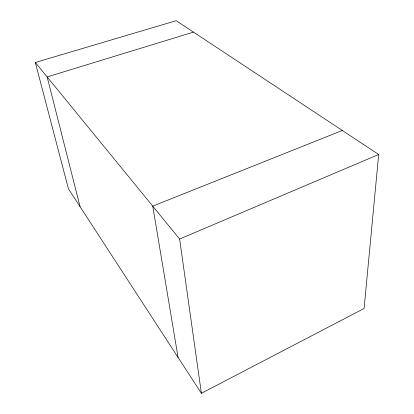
<?xml version="1.0" encoding="UTF-8"?>
<svg xmlns="http://www.w3.org/2000/svg" width="414" height="414" viewBox="0 0 414 414"><rect width="100%" height="100%" fill="white"/><g stroke="black" fill="none" stroke-linecap="round" stroke-linejoin="round"><path stroke-width="0.62" d="M378.675 154.5L364.092 308.477L201.385 393.3L68.429 188.8L35.325 62.478L176.198 20.7L378.675 154.5L179.619 239.023L35.325 62.478M342.316 130.472L152.745 206.141L178.082 357.463M193.467 32.111L47.139 76.932L80.083 206.721M179.619 239.023L201.385 393.3"/></g></svg>
